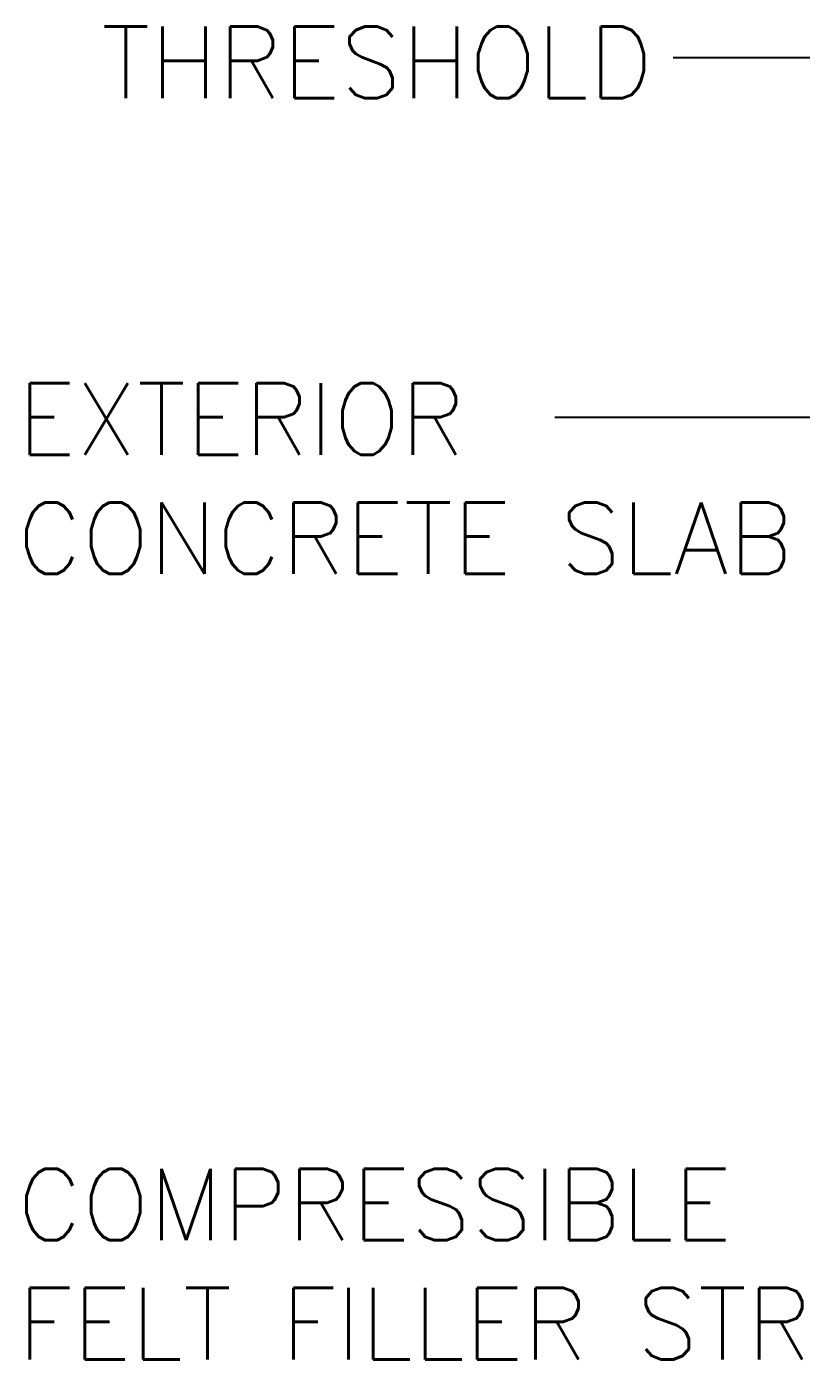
# Model space of a CAD drawing. Header units: inches. Extents: x 175.4 to 228.3, y 137.9 to 224.1.
# Drawn here: x 175.45 to 183.57, y 178.5 to 192.48 of the extents above; entities that cross this region are included whole.
import ezdxf
from ezdxf.enums import TextEntityAlignment as Align

# ---------------------------------------------------------------- set-up
doc = ezdxf.new("R2010")
doc.units = ezdxf.units.IN
doc.header["$LTSCALE"] = 0.5
doc.header["$MEASUREMENT"] = 0
doc.layers.add('TEXT', color=4, linetype='Continuous')
doc.styles.add('DIM', font='romans.shx', dxfattribs={"width": 0.7})
doc.styles.add('ROMANS', font='romans.shx', dxfattribs={"height": 0.75})
doc.dimstyles.new('ext_12', dxfattribs={"dimscale": 12, "dimtxt": 0.09375, "dimasz": 0.09375, "dimexe": 0.09375, "dimexo": 0.0625, "dimgap": 0.0625, "dimtad": 1, "dimdec": 1, "dimzin": 3, "dimdsep": 46, "dimlunit": 4, "dimtxsty": 'DIM', "dimcen": 0.09, "dimdle": 0.09375, "dimclrt": 4, "dimadec": 0, "dimazin": 0, "dimtfac": 1, "dimtdec": 1, "dimtmove": 2, "dimatfit": 3, "dimfxl": 1, "dimfrac": 2, "dimtolj": 1, "dimtzin": 0, "dimarcsym": 0})

msp = doc.modelspace()

# ---------------------------------------------------------------- texts
at = {"layer": 'TEXT', "style": 'ROMANS'}
msp.add_text('THRESHOLD ', height=0.75, dxfattribs=at).set_placement((182.532, 192.11), align=Align.MIDDLE_RIGHT)
at = {"layer": 'TEXT', "char_height": 0.75, "width": 10.24833, "attachment_point": 4, "style": 'ROMANS'}
for s, insert in [('EXTERIOR CONCRETE SLAB', (175.353, 187.743)), ('COMPRESSIBLE FELT FILLER STRIP', (175.353, 179.501))]:
    msp.add_mtext(s, dxfattribs=dict(at, insert=insert))

# ---------------------------------------------------------------- leaders
at = {"layer": 'TEXT'}
for points in [[(193.655, 185.509), (184.817, 192.157), (182.228, 192.157)], [(188.927, 184.015), (185.145, 188.384), (180.988, 188.384)]]:
    msp.add_leader(points, dimstyle='ext_12', override={"dimgap": 0.0625, "dimtad": 0}, dxfattribs=at)

doc.saveas('drawing.dxf')
